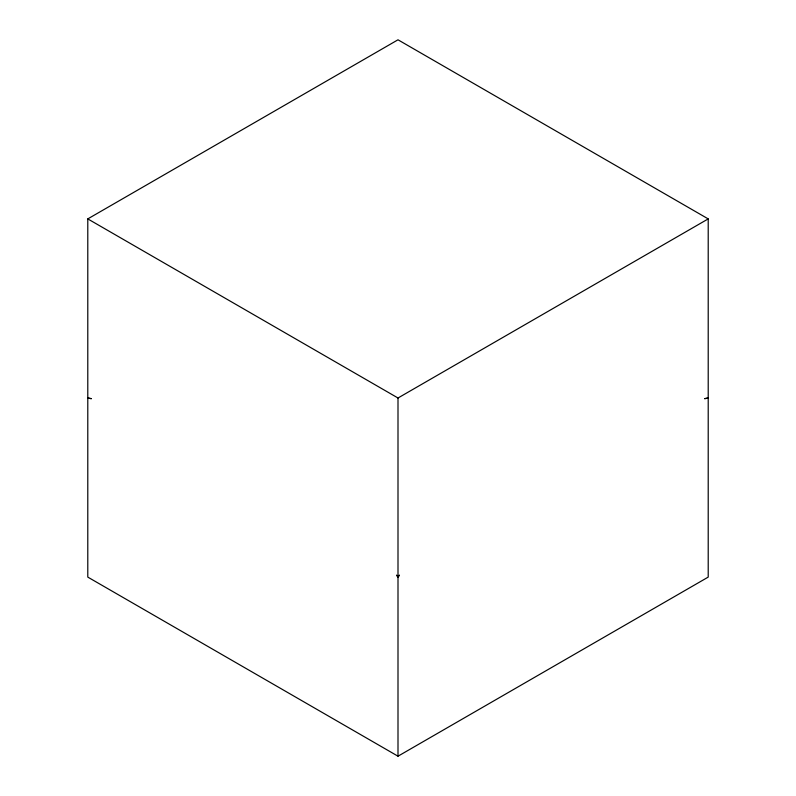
<?xml version="1.0" encoding="UTF-8"?>
<svg xmlns="http://www.w3.org/2000/svg" width="796" height="796" viewBox="0 0 796 796"><rect width="100%" height="100%" fill="white"/><g stroke="black" fill="none" stroke-linecap="round" stroke-linejoin="round"><path stroke-width="1.19" d="M399.234 575.329L398 577.1L396.647 575.19M399.353 575.19L398 577.1L396.766 575.329M87.789 218.9L398 39.8L708.211 218.9L708.211 577.1L398 756.2L87.789 577.1L87.789 218.9L398 398L708.211 218.9M704.649 398.677L708.211 398L704.838 398.627M91.162 398.627L87.789 398L91.351 398.677M398 398L398 756.2"/></g></svg>
